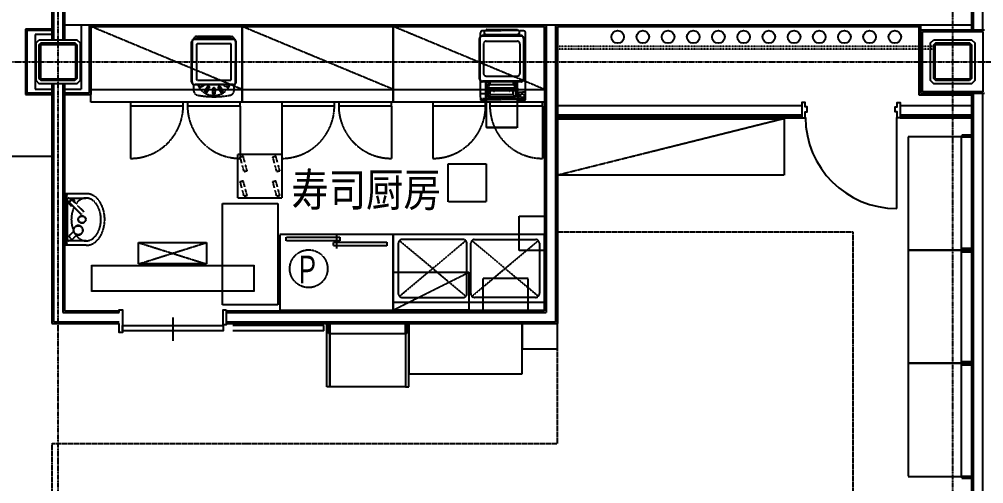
# Model space of a CAD drawing. Header units: millimetres. Extents: x 0 to 181737, y 0 to 59400.
# Drawn here: x 114392 to 122046, y 25472 to 29162 of the extents above; entities that cross this region are included whole.
import ezdxf
from ezdxf.enums import TextEntityAlignment as Align

# ---------------------------------------------------------------- set-up
doc = ezdxf.new("R2010")
doc.units = ezdxf.units.MM
doc.header["$LTSCALE"] = 0.2
for name, pattern in [('CENTER', [50.8, 31.75, -6.35, 6.35, -6.35]), ('HID4', [0.9, 0.4, -0.5]), ('HIDDEN', [9.525, 6.35, -3.175]), ('HIDDEN2', [0.1875, 0.125, -0.0625])]:
    doc.linetypes.add(name, pattern=pattern)
doc.layers.get('Defpoints').update_dxf_attribs({"color": 5})
for name, color, linetype in [('A_室名', 8, 'Continuous'), ('A_建築', 8, 'Continuous'), ('A_建築（下図）', 8, 'Continuous'), ('A_建築（什器）', 8, 'Continuous'), ('A_建築（軽鉄下地）', 8, 'Continuous')]:
    doc.layers.add(name, color=color, linetype=linetype)
doc.layers.add('A_通芯', color=8, linetype='CENTER', plot=False)
doc.styles.get("Standard").update_dxf_attribs({"font": 'simplex.shx', "width": 0.8, "bigfont": 'extfont2.shx'})

msp = doc.modelspace()

# ---------------------------------------------------------------- linework, layer by layer
at = {"layer": 'A_建築'}
for p, q in [((121950, 33275), (121950, 29077.5)), ((114650, 31755), (114650, 29000)), ((114750, 31655), (114750, 29000)), ((114960, 29117.5), (114960, 28565)), ((114960, 29105), (118560, 29105)), ((118560, 29105), (118560, 26845)), ((118662.5, 29105), (121535, 29105)), ((118662.5, 29105), (118662.5, 26745)), ((121535, 28560), (121535, 29117.5)), ((121547.5, 28572.5), (121547.5, 29117.5)), ((114440, 29085), (114440, 28565)), ((114650, 29085), (114440, 29085)), ((114650, 28650), (114650, 26745)), ((114750, 28650), (114750, 26845)), ((114440, 28565), (114650, 28565)), ((114750, 28565), (114960, 28565)), ((121950, 28560), (121535, 28560)), ((121950, 28572.5), (121547.5, 28572.5)), ((121950, 28572.5), (121950, 21725)), ((118662.5, 28390), (120603.8, 28390)), ((118662.5, 28380), (120603.8, 28380)), ((121355.8, 27659), (121355.8, 28383)), ((121383.8, 28390), (121950, 28390)), ((121383.8, 28380), (121950, 28380)), ((114750, 26845), (115185, 26845)), ((115610.8, 26793), (115610.8, 26608.5)), ((116035, 26845), (118560, 26845)), ((114650, 26745), (115185, 26745)), ((116035, 26745), (118662.5, 26745)), ((116810, 26688.5), (116810, 26728.5))]:
    msp.add_line(p, q, dxfattribs=at)
at = {"layer": 'A_建築', "linetype": 'Continuous'}
msp.add_line((114650, 28071.7), (113135.2, 28071.7), dxfattribs=at)
at = {"layer": 'A_建築', "linetype": 'HIDDEN', "ltscale": 3}
for p, q in [((116810, 26728.5), (116085, 26728.5)), ((116810, 26688.5), (116085, 26688.5))]:
    msp.add_line(p, q, dxfattribs=at)
at = {"layer": 'A_建築'}
for points in [[(120603.8, 28380), (120628.8, 28380), (120628.8, 28426), (120643.8, 28426), (120643.8, 28466), (120628.8, 28466), (120628.8, 28500), (120603.8, 28500), (120603.8, 28380)], [(121383.8, 28380), (121358.8, 28380), (121358.8, 28426), (121343.8, 28426), (121343.8, 28466), (121358.8, 28466), (121358.8, 28500), (121383.8, 28500), (121383.8, 28380)], [(115185, 26832.53), (115185, 26855), (115210, 26855), (115210, 26673.5), (115185, 26673.5), (115185, 26745)]]:
    msp.add_lwpolyline(points, dxfattribs=at)
at = {"layer": 'A_建築', "linetype": 'HIDDEN', "ltscale": 5}
msp.add_lwpolyline([(114652.49, 25791.31), (118662.5, 25791.31), (118662.5, 27472.64), (121008.5, 27472.64), (121008.5, 25406.36), (120522.5, 25406.36), (120522.5, 22102.36), (114652.49, 22102.36)], close=True, dxfattribs=at)
at = {"layer": 'A_建築', "linetype": 'Continuous', "lineweight": 0}
for points in [[(114964.8, 27209.54), (116256.8, 27209.54), (116256.8, 26999.54), (114964.8, 26999.54)], [(114967.8, 27206.54), (116253.8, 27206.54), (116253.8, 27002.54), (114967.8, 27002.54)], [(114969.8, 27204.54), (116251.8, 27204.54), (116251.8, 27004.54), (114969.8, 27004.54)]]:
    msp.add_lwpolyline(points, close=True, dxfattribs=at)
at = {"layer": 'A_建築'}
for points in [[(116035, 26855), (116035, 26735), (116010, 26735), (116010, 26855)], [(116010, 26728.5), (116010, 26688.5), (115210, 26688.5), (115210, 26728.5)]]:
    msp.add_lwpolyline(points, close=True, dxfattribs=at)
msp.add_arc((121355.8, 28383), 724, 180, 270, dxfattribs=at)
at = {"layer": 'A_建築（下図）', "color": 8}
for p, q in [((121547.5, 29077.5), (122052.5, 29077.5)), ((121547.5, 28572.5), (121547.5, 29077.5)), ((121560, 29065), (122040, 29065)), ((121560, 28585), (121560, 29065)), ((122040, 29065), (122040, 28585)), ((122052.5, 28572.5), (121547.5, 28572.5)), ((122040, 28585), (121560, 28585))]:
    msp.add_line(p, q, dxfattribs=at)
at = {"layer": 'A_建築（下図）', "color": 8, "flags": 128}
for points in [[(114550, 29000), (114850, 29000), (114875, 28975), (114875, 28675), (114850, 28650), (114550, 28650), (114525, 28675), (114525, 28975), (114550, 29000)], [(121650, 29000), (121950, 29000), (121975, 28975), (121975, 28675), (121950, 28650), (121650, 28650), (121625, 28675), (121625, 28975), (121650, 29000)]]:
    msp.add_lwpolyline(points, close=True, dxfattribs=at)
at = {"layer": 'A_建築（下図）', "color": 8, "linetype": 'Continuous', "flags": 128}
for points in [[(114833, 28675), (114567, 28675), (114550, 28692), (114550, 28958), (114567, 28975), (114833, 28975), (114850, 28958), (114850, 28692), (114833, 28675)], [(114833, 28687), (114567, 28687), (114562, 28692), (114562, 28958), (114567, 28963), (114833, 28963), (114838, 28958), (114838, 28692), (114833, 28687)], [(121933, 28675), (121667, 28675), (121650, 28692), (121650, 28958), (121667, 28975), (121933, 28975), (121950, 28958), (121950, 28692), (121933, 28675)], [(121933, 28687), (121667, 28687), (121662, 28692), (121662, 28958), (121667, 28963), (121933, 28963), (121938, 28958), (121938, 28692), (121933, 28687)]]:
    msp.add_lwpolyline(points, close=True, dxfattribs=at)
at = {"layer": 'A_建築（什器）', "color": 8, "linetype": 'HIDDEN2', "ltscale": 50}
for p, q in [((114960, 29105), (114960, 28605)), ((116160, 29105), (114960, 29105)), ((116160, 28605), (114960, 29105)), ((116160, 28605), (116160, 29105)), ((116160, 29105), (116160, 28605)), ((117360, 29105), (116160, 29105)), ((117360, 28605), (116160, 29105)), ((117360, 28605), (117360, 29105)), ((117360, 29105), (117360, 28605)), ((118560, 29105), (117360, 29105)), ((118560, 28605), (117360, 29105)), ((118560, 28605), (118560, 29105)), ((115804.27, 29025.26), (115795.71, 29025.11)), ((115804.77, 29024.76), (115804.77, 29013.69)), ((115805.47, 29023.78), (115804.77, 29023.77)), ((115805.29, 29013.78), (115805.49, 29025.27)), ((116066.56, 29025.76), (115805.99, 29025.76)), ((115806.2, 29012.19), (115809.8, 29012)), ((115806.29, 29012.76), (115810.73, 29012.76)), ((115810.27, 29006.76), (115810.27, 29012.76)), ((115810.78, 29009.75), (115810.73, 29012.76)), ((116061.62, 29011.98), (115811.01, 29011.98)), ((116061.77, 29009.75), (116061.82, 29012.76)), ((116066.26, 29012.76), (116061.82, 29012.76)), ((116062.27, 29006.76), (116062.27, 29012.76)), ((116066.35, 29012.19), (116062.75, 29012)), ((116067.26, 29013.78), (116067.06, 29025.27)), ((116067.08, 29023.78), (116067.77, 29023.77)), ((116067.77, 29024.76), (116067.77, 29013.69)), ((116068.28, 29025.26), (116076.84, 29025.11)), ((118051.78, 29026.83), (118051.78, 29055.94)), ((118054.78, 29064.61), (118054.78, 29065.45)), ((118056.78, 29067.45), (118057.81, 29067.45)), ((118082.29, 29070.24), (118065.54, 29069.94)), ((118373.91, 29032.94), (118067.79, 29032.94)), ((118373.91, 29028.94), (118067.79, 29028.94)), ((118082.29, 29071.96), (118220.85, 29071.96)), ((118082.29, 29071.96), (118082.29, 29043.94)), ((118083.3, 29042.94), (118095, 29042.94)), ((118093.8, 29072.46), (118095.3, 29073.96)), ((118094.8, 29032.94), (118094.8, 29042.94)), ((118095, 29038.83), (118095, 29042.94)), ((118095, 29032.94), (118095, 29038.83)), ((118095.71, 29072.96), (118095.21, 29072.46)), ((118095.3, 29073.96), (118096.8, 29073.96)), ((118096.8, 29072.96), (118095.71, 29072.96)), ((118345.7, 29037.83), (118096, 29037.83)), ((118096.8, 29072.46), (118096.8, 29077.96)), ((118098.8, 29079.96), (118342.9, 29079.96)), ((118359.41, 29071.96), (118220.85, 29071.96)), ((118344.9, 29072.46), (118344.9, 29077.96)), ((118346.4, 29073.96), (118344.9, 29073.96)), ((118344.9, 29072.96), (118345.99, 29072.96)), ((118345.99, 29072.96), (118346.49, 29072.46)), ((118347.9, 29072.46), (118346.4, 29073.96)), ((118358.41, 29042.94), (118346.7, 29042.94)), ((118346.7, 29038.83), (118346.7, 29042.94)), ((118346.7, 29032.94), (118346.7, 29038.83)), ((118346.9, 29032.94), (118346.9, 29042.94)), ((118359.41, 29071.96), (118359.41, 29043.94)), ((118396.16, 29069.6), (118359.41, 29070.24)), ((118403.37, 29067.45), (118404.92, 29067.45)), ((118406.92, 29065.45), (118406.92, 29064.26)), ((118409.93, 28543.24), (118409.93, 29056.45)), ((118409.93, 28544.1), (118409.93, 29055.59)), ((115759.27, 28664.26), (115759.27, 28982.76)), ((115763.27, 28982.76), (115763.27, 28823.51)), ((116089.27, 29006.76), (115783.27, 29006.76)), ((116089.27, 29002.76), (115783.27, 29002.76)), ((115798.27, 28962.26), (115798.27, 28823.51)), ((116068.77, 28967.76), (115803.77, 28967.76)), ((116060.77, 29008.76), (115811.78, 29008.76)), ((116074.27, 28823.51), (116074.27, 28962.26)), ((116109.27, 28982.76), (116109.27, 28823.51)), ((116113.27, 28664.26), (116113.27, 28982.76)), ((118043.78, 28690.3), (118043.78, 29008.93)), ((118047.78, 29008.93), (118047.78, 28690.3)), ((118076.54, 28967.66), (118076.54, 28731.57)), ((118096.55, 28987.67), (118345.15, 28987.67)), ((118365.16, 28967.66), (118365.16, 28731.57)), ((118393.92, 29008.93), (118393.92, 28690.3)), ((118397.92, 28690.3), (118397.92, 29008.93)), ((115763.27, 28664.26), (115763.27, 28823.51)), ((115798.27, 28823.51), (115798.27, 28684.76)), ((116074.27, 28684.76), (116074.27, 28823.51)), ((116109.27, 28664.26), (116109.27, 28823.51)), ((118096.55, 28711.56), (118345.15, 28711.56)), ((116089.27, 28644.26), (115783.27, 28644.26)), ((116089.27, 28640.26), (115783.27, 28640.26)), ((115803.77, 28679.26), (116068.77, 28679.26)), ((115893.52, 28622.72), (115885.54, 28627.42)), ((115979.02, 28622.72), (115987.01, 28627.42)), ((118051.78, 28543.75), (118051.78, 28672.41)), ((118373.91, 28670.3), (118067.79, 28670.3)), ((118373.91, 28666.29), (118067.79, 28666.29)), ((118094.8, 28529.24), (118094.8, 28666.29)), ((118098.19, 28665.29), (118098.19, 28666.29)), ((118098.19, 28665.29), (118100.19, 28665.29)), ((118098.19, 28665.29), (118098.19, 28640.28)), ((118100.19, 28665.29), (118098.19, 28665.29)), ((118098.19, 28640.28), (118098.19, 28615.27)), ((118100.19, 28640.28), (118098.19, 28640.28)), ((118100.19, 28640.28), (118098.19, 28640.28)), ((118100.19, 28666.29), (118100.19, 28665.29)), ((118100.19, 28662.29), (118100.19, 28665.29)), ((118101.19, 28662.29), (118100.19, 28662.29)), ((118100.19, 28643.28), (118100.19, 28640.28)), ((118101.19, 28643.28), (118100.19, 28643.28)), ((118100.19, 28637.28), (118100.19, 28640.28)), ((118125.7, 28637.28), (118100.19, 28637.28)), ((118100.44, 28666.29), (118100.44, 28662.29)), ((118100.44, 28662.54), (118101.19, 28662.54)), ((118100.44, 28643.03), (118101.19, 28643.03)), ((118100.44, 28643.03), (118100.44, 28637.28)), ((118100.44, 28637.53), (118106.5, 28637.53)), ((118100.44, 28637.53), (118106.5, 28637.53)), ((118101.19, 28664.19), (118102.19, 28665.19)), ((118101.19, 28641.38), (118101.19, 28664.19)), ((118102.19, 28640.38), (118101.19, 28641.38)), ((118102.19, 28664.19), (118101.69, 28664.69)), ((118102.19, 28641.38), (118101.69, 28640.88)), ((118102.19, 28665.19), (118126.2, 28665.19)), ((118126.2, 28664.19), (118102.19, 28664.19)), ((118102.19, 28641.38), (118102.19, 28664.19)), ((118126.2, 28641.38), (118102.19, 28641.38)), ((118102.19, 28640.38), (118126.2, 28640.38)), ((118106.5, 28665.19), (118106.5, 28666.29)), ((118106.5, 28637.28), (118106.5, 28640.38)), ((118106.6, 28666.29), (118106.6, 28665.19)), ((118106.6, 28640.38), (118106.6, 28637.53)), ((118106.6, 28637.53), (118119.2, 28637.53)), ((118106.6, 28637.53), (118119.2, 28637.53)), ((118118.2, 28652.29), (118118.2, 28653.29)), ((118119.2, 28652.29), (118119.2, 28653.29)), ((118119.3, 28666.29), (118119.3, 28665.19)), ((118119.3, 28640.38), (118119.3, 28637.53)), ((118119.4, 28665.19), (118119.4, 28666.29)), ((118119.4, 28637.28), (118119.4, 28640.38)), ((118125.45, 28637.53), (118119.4, 28637.53)), ((118125.45, 28637.53), (118119.4, 28637.53)), ((118126.2, 28659.29), (118124.2, 28659.29)), ((118126.2, 28658.29), (118124.2, 28658.29)), ((118126.2, 28647.29), (118124.2, 28647.29)), ((118126.2, 28646.29), (118124.2, 28646.29)), ((118125.45, 28666.29), (118125.45, 28665.19)), ((118125.45, 28640.38), (118125.45, 28637.28)), ((118125.7, 28666.29), (118125.7, 28665.29)), ((118315.78, 28665.29), (118125.7, 28665.29)), ((118315.78, 28640.28), (118125.7, 28640.28)), ((118125.7, 28637.28), (118125.7, 28640.28)), ((118315.78, 28640.28), (118125.7, 28640.28)), ((118127.2, 28664.19), (118126.2, 28665.19)), ((118126.2, 28664.19), (118126.7, 28664.69)), ((118126.2, 28664.19), (118126.2, 28659.29)), ((118126.2, 28659.29), (118126.7, 28658.79)), ((118126.2, 28658.29), (118127.2, 28659.29)), ((118126.2, 28658.29), (118126.2, 28647.29)), ((118126.2, 28647.29), (118127.2, 28646.29)), ((118126.2, 28646.29), (118126.7, 28646.79)), ((118126.2, 28646.29), (118126.2, 28641.38)), ((118126.2, 28641.38), (118126.7, 28640.88)), ((118126.2, 28640.38), (118127.2, 28641.38)), ((118127.2, 28641.38), (118127.2, 28664.19)), ((118314.28, 28664.19), (118315.28, 28665.19)), ((118314.28, 28641.38), (118314.28, 28664.19)), ((118315.28, 28658.29), (118314.28, 28659.29)), ((118315.28, 28647.29), (118314.28, 28646.29)), ((118315.28, 28640.38), (118314.28, 28641.38)), ((118315.28, 28664.19), (118314.78, 28664.69)), ((118315.28, 28659.29), (118314.78, 28658.79)), ((118315.28, 28646.29), (118314.78, 28646.79)), ((118315.28, 28641.38), (118314.78, 28640.88)), ((118339.29, 28665.19), (118315.28, 28665.19)), ((118315.28, 28664.19), (118339.29, 28664.19)), ((118315.28, 28664.19), (118315.28, 28659.29)), ((118315.28, 28659.29), (118317.28, 28659.29)), ((118315.28, 28658.29), (118315.28, 28647.29)), ((118315.28, 28658.29), (118317.28, 28658.29)), ((118315.28, 28647.29), (118317.28, 28647.29)), ((118315.28, 28646.29), (118317.28, 28646.29)), ((118315.28, 28646.29), (118315.28, 28641.38)), ((118315.28, 28641.38), (118339.29, 28641.38)), ((118339.29, 28640.38), (118315.28, 28640.38)), ((118315.78, 28666.29), (118315.78, 28665.29)), ((118315.78, 28637.28), (118315.78, 28640.28)), ((118315.78, 28637.28), (118341.29, 28637.28)), ((118316.03, 28666.29), (118316.03, 28665.19)), ((118316.03, 28640.38), (118316.03, 28637.28)), ((118316.03, 28637.53), (118322.08, 28637.53)), ((118316.03, 28637.53), (118322.08, 28637.53)), ((118322.08, 28665.19), (118322.08, 28666.29)), ((118322.08, 28640.38), (118322.08, 28637.53)), ((118322.18, 28666.29), (118322.18, 28665.19)), ((118322.18, 28665.19), (118322.18, 28666.29)), ((118322.18, 28640.38), (118322.18, 28637.53)), ((118322.28, 28652.29), (118322.28, 28653.29)), ((118334.89, 28637.53), (118322.28, 28637.53)), ((118334.89, 28637.53), (118322.28, 28637.53)), ((118323.28, 28652.29), (118323.28, 28653.29)), ((118334.89, 28665.19), (118334.89, 28666.29)), ((118334.89, 28666.29), (118334.89, 28665.19)), ((118334.89, 28640.38), (118334.89, 28637.53)), ((118334.99, 28665.19), (118334.99, 28666.29)), ((118334.99, 28637.28), (118334.99, 28640.38)), ((118341.04, 28637.53), (118334.99, 28637.53)), ((118341.04, 28637.53), (118334.99, 28637.53)), ((118340.29, 28664.19), (118339.29, 28665.19)), ((118339.29, 28664.19), (118339.79, 28664.69)), ((118339.29, 28641.38), (118339.29, 28664.19)), ((118339.29, 28641.38), (118339.79, 28640.88)), ((118339.29, 28640.38), (118340.29, 28641.38)), ((118340.29, 28641.38), (118340.29, 28664.19)), ((118341.04, 28662.54), (118340.29, 28662.54)), ((118340.29, 28662.29), (118341.29, 28662.29)), ((118340.29, 28643.28), (118341.29, 28643.28)), ((118341.04, 28643.03), (118340.29, 28643.03)), ((118341.04, 28666.29), (118341.04, 28662.29)), ((118341.04, 28643.03), (118341.04, 28637.28)), ((118341.29, 28666.29), (118341.29, 28665.29)), ((118343.29, 28665.29), (118341.29, 28665.29)), ((118341.29, 28662.29), (118341.29, 28665.29)), ((118343.29, 28665.29), (118341.29, 28665.29)), ((118341.29, 28643.28), (118341.29, 28640.28)), ((118343.29, 28640.28), (118341.29, 28640.28)), ((118341.29, 28637.28), (118341.29, 28640.28)), ((118343.29, 28640.28), (118341.29, 28640.28)), ((118343.29, 28665.29), (118343.29, 28666.29)), ((118343.29, 28665.29), (118343.29, 28640.28)), ((118343.29, 28640.28), (118343.29, 28615.27)), ((118346.9, 28529.24), (118346.9, 28666.29)), ((114960, 28605), (116160, 28605)), ((115874.02, 28588.94), (115865.96, 28593.51)), ((115869.66, 28600.61), (115868.96, 28602.45)), ((115870.12, 28599.67), (115869.66, 28600.61)), ((115870.66, 28598.78), (115870.12, 28599.67)), ((115870.24, 28605.41), (115872.4, 28603.93)), ((115871.9, 28597.17), (115870.66, 28598.78)), ((115872.98, 28596.05), (115871.9, 28597.17)), ((115872.4, 28603.93), (115873.85, 28602.97)), ((115874.16, 28595.04), (115872.98, 28596.05)), ((115873.85, 28602.97), (115875.35, 28602)), ((115874.02, 28588.94), (115882.01, 28584.24)), ((115875.38, 28594.16), (115874.16, 28595.04)), ((115875.35, 28602), (115876.89, 28601.04)), ((115876.67, 28593.38), (115875.38, 28594.16)), ((115876.67, 28593.38), (115877.99, 28592.66)), ((115876.89, 28601.04), (115878.97, 28599.79)), ((115880.2, 28616.4), (115877.38, 28617.77)), ((115877.99, 28592.66), (115879.36, 28592.04)), ((115878.97, 28599.79), (115881.08, 28598.57)), ((115879.33, 28620.4), (115882.07, 28620.73)), ((115879.36, 28592.04), (115880.83, 28591.53)), ((115882.22, 28615.39), (115880.2, 28616.4)), ((115880.83, 28591.53), (115882.33, 28591.15)), ((115881.08, 28598.57), (115883.27, 28597.36)), ((115882.07, 28620.73), (115883.88, 28620.67)), ((115884.4, 28614.23), (115882.22, 28615.39)), ((115882.33, 28591.15), (115884.35, 28590.88)), ((115883.27, 28597.36), (115885.46, 28596.2)), ((115883.88, 28620.67), (115885.2, 28620.47)), ((115884.35, 28590.88), (115885.39, 28590.86)), ((115886.59, 28613.02), (115884.4, 28614.23)), ((115885.2, 28620.47), (115886.51, 28620.17)), ((115885.39, 28590.86), (115886.43, 28590.93)), ((115885.46, 28596.2), (115887.47, 28595.19)), ((115886.43, 28590.93), (115888.17, 28591.21)), ((115886.51, 28620.17), (115887.82, 28619.74)), ((115888.7, 28611.8), (115886.59, 28613.02)), ((115887.47, 28595.19), (115890.17, 28593.88)), ((115887.82, 28619.74), (115889.09, 28619.22)), ((115890.78, 28610.55), (115888.7, 28611.8)), ((115889.09, 28619.22), (115891, 28618.21)), ((115892.32, 28609.59), (115890.78, 28610.55)), ((115892.83, 28617.06), (115891, 28618.21)), ((115893.82, 28608.63), (115892.32, 28609.59)), ((115893.92, 28616.22), (115892.83, 28617.06)), ((115893.52, 28622.72), (115901.59, 28618.16)), ((115895.27, 28607.67), (115893.82, 28608.63)), ((115894.94, 28615.29), (115893.92, 28616.22)), ((115895.86, 28614.32), (115894.94, 28615.29)), ((115897.32, 28606.27), (115895.27, 28607.67)), ((115896.69, 28613.27), (115895.86, 28614.32)), ((115897.65, 28611.73), (115896.69, 28613.27)), ((115898.66, 28609.38), (115897.65, 28611.73)), ((115927.9, 28599.13), (115924.76, 28598.9)), ((115924.76, 28584.63), (115927.38, 28584.43)), ((115926.67, 28580.18), (115925.14, 28581.43)), ((115925.15, 28602.16), (115927.35, 28603.81)), ((115927.53, 28579.6), (115926.67, 28580.18)), ((115936.27, 28611.26), (115927.01, 28611.34)), ((115936.27, 28572.26), (115927.01, 28572.18)), ((115927.35, 28603.81), (115928.95, 28604.66)), ((115927.38, 28584.43), (115929.11, 28584.32)), ((115928.44, 28579.1), (115927.53, 28579.6)), ((115930.15, 28599.26), (115927.9, 28599.13)), ((115930.32, 28578.33), (115928.44, 28579.1)), ((115928.95, 28604.66), (115930.19, 28605.16)), ((115929.11, 28584.32), (115930.9, 28584.23)), ((115932.62, 28599.35), (115930.15, 28599.26)), ((115930.19, 28605.16), (115931.47, 28605.54)), ((115931.82, 28577.9), (115930.32, 28578.33)), ((115930.9, 28584.23), (115932.7, 28584.17)), ((115931.47, 28605.54), (115932.82, 28605.83)), ((115933.34, 28577.61), (115931.82, 28577.9)), ((115935.12, 28599.4), (115932.62, 28599.35)), ((115932.7, 28584.17), (115935.13, 28584.13)), ((115932.82, 28605.83), (115934.18, 28606.02)), ((115934.84, 28577.46), (115933.34, 28577.61)), ((115934.18, 28606.02), (115936.35, 28606.1)), ((115936.35, 28577.43), (115934.84, 28577.46)), ((115937.56, 28599.4), (115935.12, 28599.4)), ((115935.13, 28584.13), (115937.57, 28584.13)), ((115936.27, 28611.26), (115945.54, 28611.34)), ((115936.27, 28572.26), (115945.54, 28572.18)), ((115938.51, 28606.02), (115936.35, 28606.1)), ((115936.35, 28577.43), (115937.85, 28577.46)), ((115939.99, 28599.36), (115937.56, 28599.4)), ((115937.57, 28584.13), (115940.07, 28584.18)), ((115937.85, 28577.46), (115939.35, 28577.61)), ((115939.87, 28605.83), (115938.51, 28606.02)), ((115939.35, 28577.61), (115940.87, 28577.9)), ((115941.22, 28605.54), (115939.87, 28605.83)), ((115941.79, 28599.29), (115939.99, 28599.36)), ((115940.07, 28584.18), (115942.54, 28584.27)), ((115940.87, 28577.9), (115942.37, 28578.33)), ((115942.5, 28605.16), (115941.22, 28605.54)), ((115943.58, 28599.21), (115941.79, 28599.29)), ((115942.37, 28578.33), (115944.25, 28579.1)), ((115943.74, 28604.66), (115942.5, 28605.16)), ((115942.54, 28584.27), (115944.79, 28584.39)), ((115945.31, 28599.1), (115943.58, 28599.21)), ((115945.34, 28603.81), (115943.74, 28604.66)), ((115944.25, 28579.1), (115945.16, 28579.6)), ((115944.79, 28584.39), (115947.79, 28584.61)), ((115945.16, 28579.6), (115946.02, 28580.18)), ((115947.79, 28598.91), (115945.31, 28599.1)), ((115947.39, 28602.28), (115945.34, 28603.81)), ((115946.02, 28580.18), (115947.39, 28581.3)), ((115979.02, 28622.72), (115970.96, 28618.16)), ((115973.89, 28609.38), (115974.9, 28611.73)), ((115974.9, 28611.73), (115975.86, 28613.27)), ((115975.23, 28606.27), (115977.28, 28607.67)), ((115975.86, 28613.27), (115976.69, 28614.32)), ((115976.69, 28614.32), (115977.61, 28615.29)), ((115977.28, 28607.67), (115978.73, 28608.63)), ((115977.61, 28615.29), (115978.63, 28616.22)), ((115978.63, 28616.22), (115979.72, 28617.06)), ((115978.73, 28608.63), (115980.23, 28609.59)), ((115979.72, 28617.06), (115981.55, 28618.21)), ((115980.23, 28609.59), (115981.77, 28610.55)), ((115983.46, 28619.22), (115981.55, 28618.21)), ((115981.77, 28610.55), (115983.85, 28611.8)), ((115985.08, 28595.19), (115982.38, 28593.88)), ((115984.73, 28619.74), (115983.46, 28619.22)), ((115983.85, 28611.8), (115985.96, 28613.02)), ((115986.12, 28590.93), (115984.38, 28591.21)), ((115986.04, 28620.17), (115984.73, 28619.74)), ((115987.09, 28596.2), (115985.08, 28595.19)), ((115985.96, 28613.02), (115988.15, 28614.23)), ((115987.35, 28620.47), (115986.04, 28620.17)), ((115987.16, 28590.86), (115986.12, 28590.93)), ((115989.28, 28597.36), (115987.09, 28596.2)), ((115988.2, 28590.88), (115987.16, 28590.86)), ((115988.67, 28620.67), (115987.35, 28620.47)), ((115988.15, 28614.23), (115990.33, 28615.39)), ((115990.22, 28591.15), (115988.2, 28590.88)), ((115990.48, 28620.73), (115988.67, 28620.67)), ((115991.47, 28598.57), (115989.28, 28597.36)), ((115991.72, 28591.53), (115990.22, 28591.15)), ((115990.33, 28615.39), (115992.35, 28616.4)), ((115993.22, 28620.4), (115990.48, 28620.73)), ((115998.52, 28588.94), (115990.54, 28584.24)), ((115993.58, 28599.79), (115991.47, 28598.57)), ((115993.19, 28592.04), (115991.72, 28591.53)), ((115992.35, 28616.4), (115995.17, 28617.77)), ((115994.56, 28592.66), (115993.19, 28592.04)), ((115995.66, 28601.04), (115993.58, 28599.79)), ((115995.88, 28593.38), (115994.56, 28592.66)), ((115997.2, 28602), (115995.66, 28601.04)), ((115995.88, 28593.38), (115997.17, 28594.16)), ((115997.17, 28594.16), (115998.39, 28595.04)), ((115998.7, 28602.97), (115997.2, 28602)), ((115998.39, 28595.04), (115999.57, 28596.05)), ((115998.52, 28588.94), (116006.59, 28593.51)), ((116000.15, 28603.93), (115998.7, 28602.97)), ((115999.57, 28596.05), (116000.65, 28597.17)), ((116002.31, 28605.41), (116000.15, 28603.93)), ((116000.65, 28597.17), (116001.89, 28598.78)), ((116001.89, 28598.78), (116002.43, 28599.67)), ((116002.43, 28599.67), (116002.89, 28600.61)), ((116002.89, 28600.61), (116003.59, 28602.45)), ((116160, 28605), (117360, 28605)), ((117360, 28605), (118560, 28605)), ((118094.8, 28570.71), (118057.82, 28570.71)), ((118095.8, 28593.26), (118095.8, 28529.24)), ((118097.02, 28550.57), (118108.93, 28550.57)), ((118100.19, 28615.27), (118098.19, 28615.27)), ((118098.19, 28615.27), (118098.19, 28600.27)), ((118100.19, 28615.27), (118098.19, 28615.27)), ((118098.8, 28596.27), (118099.8, 28596.27)), ((118125.7, 28618.27), (118100.19, 28618.27)), ((118100.19, 28618.27), (118100.19, 28615.27)), ((118100.19, 28612.27), (118100.19, 28615.27)), ((118125.7, 28612.27), (118100.19, 28612.27)), ((118100.19, 28598.27), (118114.7, 28598.27)), ((118100.44, 28618.02), (118106.5, 28618.02)), ((118106.5, 28618.02), (118100.44, 28618.02)), ((118100.44, 28618.02), (118100.44, 28612.27)), ((118100.44, 28612.52), (118106.5, 28612.52)), ((118100.44, 28612.52), (118106.5, 28612.52)), ((118106.5, 28618.02), (118106.5, 28612.52)), ((118106.5, 28612.27), (118106.5, 28618.02)), ((118106.6, 28618.27), (118106.6, 28612.52)), ((118106.6, 28612.52), (118106.6, 28618.02)), ((118106.6, 28618.02), (118125.45, 28618.02)), ((118106.6, 28612.52), (118119.2, 28612.52)), ((118106.6, 28612.52), (118119.2, 28612.52)), ((118110.81, 28598.27), (118110.81, 28550.84)), ((118114.7, 28598.27), (118114.7, 28594.47)), ((118153.72, 28594.47), (118114.7, 28594.47)), ((118128.81, 28561.88), (118117.98, 28543.44)), ((118119.3, 28618.27), (118119.3, 28612.52)), ((118119.3, 28612.52), (118119.3, 28618.02)), ((118125.45, 28618.02), (118119.4, 28618.02)), ((118119.4, 28618.02), (118119.4, 28612.52)), ((118119.4, 28618.02), (118125.45, 28618.02)), ((118119.4, 28612.27), (118119.4, 28618.02)), ((118125.45, 28612.52), (118119.4, 28612.52)), ((118125.45, 28612.52), (118119.4, 28612.52)), ((118125.45, 28618.02), (118125.45, 28612.27)), ((118125.7, 28618.27), (118125.7, 28615.27)), ((118315.78, 28615.27), (118125.7, 28615.27)), ((118315.78, 28615.27), (118125.7, 28615.27)), ((118125.7, 28615.27), (118125.7, 28612.27)), ((118128.81, 28563.88), (118128.81, 28593.26)), ((118310.89, 28561.88), (118130.81, 28561.88)), ((118156.72, 28595.47), (118153.72, 28594.69)), ((118153.72, 28594.69), (118153.72, 28593.26)), ((118153.72, 28594.47), (118153.72, 28593.26)), ((118156.72, 28594.29), (118153.72, 28593.5)), ((118287.77, 28593.26), (118153.72, 28593.26)), ((118284.77, 28595.47), (118156.71, 28595.47)), ((118156.72, 28595.47), (118156.72, 28594.29)), ((118284.77, 28594.29), (118156.72, 28594.29)), ((118284.77, 28595.47), (118284.77, 28594.29)), ((118284.77, 28595.47), (118287.77, 28594.69)), ((118284.77, 28594.29), (118287.77, 28593.5)), ((118287.77, 28594.69), (118287.77, 28593.26)), ((118326.78, 28594.47), (118287.77, 28594.47)), ((118312.89, 28563.88), (118312.89, 28593.26)), ((118312.89, 28561.88), (118323.73, 28543.44)), ((118315.78, 28618.27), (118341.29, 28618.27)), ((118315.78, 28618.27), (118315.78, 28615.27)), ((118315.78, 28615.27), (118315.78, 28612.27)), ((118315.78, 28612.27), (118341.29, 28612.27)), ((118334.89, 28618.02), (118316.03, 28618.02)), ((118316.03, 28618.02), (118322.08, 28618.02)), ((118322.08, 28618.02), (118316.03, 28618.02)), ((118316.03, 28618.02), (118316.03, 28612.27)), ((118316.03, 28612.52), (118322.08, 28612.52)), ((118316.03, 28612.52), (118322.08, 28612.52)), ((118322.08, 28618.02), (118322.08, 28612.52)), ((118322.08, 28612.27), (118322.08, 28618.02)), ((118322.18, 28618.27), (118322.18, 28612.52)), ((118322.18, 28612.52), (118322.18, 28618.02)), ((118334.89, 28612.52), (118322.28, 28612.52)), ((118334.89, 28612.52), (118322.28, 28612.52)), ((118341.29, 28598.27), (118326.78, 28598.27)), ((118326.78, 28598.27), (118326.78, 28594.47)), ((118330.89, 28598.27), (118330.89, 28550.84)), ((118344.68, 28550.57), (118332.78, 28550.57)), ((118334.89, 28618.27), (118334.89, 28612.52)), ((118334.89, 28612.52), (118334.89, 28618.02)), ((118341.04, 28618.02), (118334.99, 28618.02)), ((118334.99, 28618.02), (118334.99, 28612.52)), ((118334.99, 28618.02), (118341.04, 28618.02)), ((118334.99, 28612.27), (118334.99, 28618.02)), ((118341.04, 28612.52), (118334.99, 28612.52)), ((118341.04, 28612.52), (118334.99, 28612.52)), ((118341.04, 28618.02), (118341.04, 28612.27)), ((118341.29, 28618.27), (118341.29, 28615.27)), ((118343.29, 28615.27), (118341.29, 28615.27)), ((118343.29, 28615.27), (118341.29, 28615.27)), ((118341.29, 28612.27), (118341.29, 28615.27)), ((118343.29, 28615.27), (118343.29, 28600.27)), ((118345.9, 28616.27), (118345.9, 28529.24)), ((118346.9, 28570.74), (118358, 28570.74)), ((118357.91, 28536.31), (118357.91, 28576.54)), ((118403.11, 28582.24), (118362.82, 28581.54)), ((115275, 28505, -800), (115275, 28475, -800)), ((115275, 28475, -800), (115275, 28057, -800)), ((115275, 28475, -800), (115693, 28475, -800)), ((115693, 28475, -800), (115693, 28505, -800)), ((115727, 28505, -800), (115727, 28475, -800)), ((115727, 28475, -800), (116145, 28475, -800)), ((116145, 28475, -800), (116145, 28505, -800)), ((116145, 28475, -800), (116145, 28057, -800)), ((116475, 28505, -800), (116475, 28475, -800)), ((116475, 28475, -800), (116475, 28057, -800)), ((116475, 28475, -800), (116893, 28475, -800)), ((116893, 28475, -800), (116893, 28505, -800)), ((116927, 28505, -800), (116927, 28475, -800)), ((116927, 28475, -800), (117345, 28475, -800)), ((117345, 28475, -800), (117345, 28505, -800)), ((117345, 28475, -800), (117345, 28057, -800)), ((117675, 28505, -800), (117675, 28475, -800)), ((117675, 28475, -800), (117675, 28057, -800)), ((117675, 28475, -800), (118093, 28475, -800)), ((118054.78, 28520.24), (118054.78, 28535.09)), ((118056.78, 28520.24), (118056.78, 28533.03)), ((118056.78, 28526.24), (118056.78, 28533.03)), ((118056.78, 28526.24), (118062.79, 28526.24)), ((118093.8, 28520.24), (118056.78, 28520.24)), ((118093.8, 28518.23), (118056.78, 28518.23)), ((118062.79, 28526.24), (118062.79, 28520.24)), ((118097.8, 28520.24), (118062.79, 28520.24)), ((118094.8, 28529.24), (118065.54, 28529.75)), ((118069.52, 28529.24), (118095.8, 28529.24)), ((118080.24, 28524.24), (118220.85, 28524.24)), ((118093, 28475, -800), (118093, 28505, -800)), ((118093.8, 28518.23), (118093.8, 28520.24)), ((118343.9, 28529.24), (118097.02, 28529.24)), ((118097.8, 28524.24), (118097.8, 28300.15)), ((118116.34, 28539.16), (118111.63, 28548.88)), ((118117.29, 28539.38), (118117.29, 28540.9)), ((118323.19, 28542.27), (118118.29, 28542.27)), ((118127, 28505, -800), (118127, 28475, -800)), ((118127, 28475, -800), (118545, 28475, -800)), ((118361.46, 28524.24), (118220.85, 28524.24)), ((118324.41, 28539.38), (118324.41, 28540.9)), ((118325.36, 28539.16), (118330.07, 28548.88)), ((118343.9, 28531.12), (118343.9, 28300.15)), ((118343.9, 28520.24), (118398.92, 28520.24)), ((118372.18, 28529.24), (118345.9, 28529.24)), ((118396.16, 28530.1), (118346.9, 28529.24)), ((118367.91, 28520.24), (118367.91, 28518.23)), ((118404.92, 28520.24), (118367.91, 28520.24)), ((118404.92, 28518.23), (118367.91, 28518.23)), ((118398.92, 28526.24), (118398.92, 28520.24)), ((118404.92, 28526.24), (118398.92, 28526.24)), ((118404.92, 28533.37), (118404.92, 28520.24)), ((118404.92, 28526.24), (118404.92, 28533.37)), ((118406.92, 28535.44), (118406.92, 28520.24)), ((118545, 28475, -800), (118545, 28505, -800)), ((118545, 28475, -800), (118545, 28057, -800)), ((120462.5, 28372.64), (118662.5, 27922.64)), ((118343.9, 28301.65), (118097.8, 28301.65)), ((118343.9, 28300.15), (118097.8, 28300.15)), ((116126.62, 27740.78), (116126.62, 28090.78)), ((116126.62, 28090.78), (116476.62, 28090.78)), ((116169.8, 28073.36), (116143.26, 28066.25)), ((116143.26, 28066.25), (116155.89, 28019.13)), ((116182.42, 28026.24), (116169.8, 28073.36)), ((116429.05, 28073.36), (116402.52, 28066.25)), ((116402.52, 28066.25), (116415.14, 28019.13)), ((116441.68, 28026.24), (116429.05, 28073.36)), ((116476.62, 28090.78), (116476.62, 27740.78)), ((116161.15, 27999.48), (116173.78, 27952.37)), ((116173.78, 27952.37), (116200.31, 27959.48)), ((116200.31, 27959.48), (116187.69, 28006.59)), ((116420.41, 27999.48), (116433.03, 27952.37)), ((116433.03, 27952.37), (116459.57, 27959.48)), ((116459.57, 27959.48), (116446.94, 28006.59)), ((117796.82, 27713.35), (117796.82, 28013.35)), ((117796.82, 28013.35), (118096.82, 28013.35)), ((118096.82, 28013.35), (118096.82, 27713.35)), ((116169.8, 27877.25), (116143.26, 27870.14)), ((116143.26, 27870.14), (116155.89, 27823.03)), ((116182.42, 27830.14), (116169.8, 27877.25)), ((116429.05, 27877.25), (116402.52, 27870.14)), ((116402.52, 27870.14), (116415.14, 27823.03)), ((116441.68, 27830.14), (116429.05, 27877.25)), ((116161.15, 27803.37), (116173.78, 27756.26)), ((116200.31, 27763.37), (116187.69, 27810.48)), ((116420.41, 27803.37), (116433.03, 27756.26)), ((116459.57, 27763.37), (116446.94, 27810.48)), ((114749.99, 27366.93), (114750, 27776.93)), ((114750, 27776.93), (114921.62, 27776.93)), ((114755, 27366.93), (114755, 27776.93)), ((114770, 27379.07), (114770, 27764.8)), ((114775, 27411.93), (114775, 27731.94)), ((114785, 27741.94), (114922.51, 27741.94)), ((114808.09, 27728.65), (114788.29, 27708.85)), ((114834.75, 27703.4), (114809.5, 27728.65)), ((116476.62, 27740.78), (116126.62, 27740.78)), ((116173.78, 27756.26), (116200.31, 27763.37)), ((116433.03, 27756.26), (116459.57, 27763.37)), ((116476.62, 27740.78), (116476.62, 27740.78)), ((118096.82, 27713.35), (117796.82, 27713.35)), ((114788.29, 27707.43), (114813.53, 27682.19)), ((114813.53, 27682.19), (114883.09, 27612.63)), ((114904.3, 27633.85), (114834.75, 27703.4)), ((114884.41, 27612.73), (114904.21, 27632.53)), ((116003.76, 26892.59), (116003.76, 27698.59)), ((116003.76, 27698.59), (116443.76, 27698.59)), ((116443.76, 27698.59), (116443.76, 26892.59)), ((118360, 27324.25), (118360, 27599.25)), ((118360, 27599.25), (118560, 27599.25)), ((118560, 27599.25), (118560, 27324.25)), ((114790.84, 27445.92), (114823.17, 27477.1)), ((114850.17, 27450.11), (114818.99, 27417.77)), ((117360, 27452.51, -39), (116460, 27452.51, -39)), ((116460, 27452.51, -39), (116460, 26852.51, -39)), ((116510, 27402.51), (116510, 27432.51)), ((116510, 27432.51), (116935, 27432.51)), ((116935, 27402.51), (116510, 27402.51)), ((116910, 27452.51), (116910, 27342.51)), ((116935, 27432.51), (116935, 27402.51)), ((118560, 27452.51, 1), (117360, 27452.51, 1)), ((117360, 27452.51, 1), (117360, 26852.51, 1)), ((117360, 26852.51, -39), (117360, 27452.51, -39)), ((117936.21, 26961.29, 1), (117408.79, 27403.72, 1)), ((117408.79, 26961.29, 1), (117936.21, 27403.72, 1)), ((117915, 27412.51, 1), (117430, 27412.51, 1)), ((117983.79, 26961.29, 1), (118511.21, 27403.72, 1)), ((118511.21, 26961.29, 1), (117983.79, 27403.72, 1)), ((118005, 27412.51, 1), (118490, 27412.51, 1)), ((118560, 26852.51, 1), (118560, 27452.51, 1)), ((114921.62, 27366.93), (114749.99, 27366.93)), ((114922.51, 27401.93), (114785, 27401.93)), ((115337.34, 27218.43), (115337.34, 27388.43)), ((115337.34, 27388.43), (115877.34, 27388.43)), ((115337.34, 27218.43), (115877.34, 27388.43)), ((115337.34, 27388.43), (115877.34, 27218.43)), ((115877.34, 27388.43), (115877.34, 27218.43)), ((116885, 27362.51), (116885, 27392.51)), ((116885, 27392.51), (117310, 27392.51)), ((117310, 27362.51), (116885, 27362.51)), ((117310, 27392.51), (117310, 27362.51)), ((117400, 27382.51, 1), (117400, 26982.51, 1)), ((117945, 26982.51, 1), (117945, 27382.51, 1)), ((117975, 26982.51, 1), (117975, 27382.51, 1)), ((118520, 27382.51, 1), (118520, 26982.51, 1)), ((118560, 27324.25), (118360, 27324.25)), ((115877.34, 27218.43), (115337.34, 27218.43)), ((117360, 26852.51), (117960, 27152.51)), ((117360, 27152.51), (117960, 27152.51)), ((117360, 26852.51), (117360, 27152.51)), ((117960, 27152.51), (117960, 26852.51)), ((118430.36, 27102.51), (118070.36, 27102.51)), ((118070.36, 27102.51), (118070.36, 26852.51)), ((118430.36, 26852.51), (118430.36, 27102.51)), ((117430, 26952.51, 1), (117915, 26952.51, 1)), ((118490, 26952.51, 1), (118005, 26952.51, 1)), ((116443.76, 26892.59), (116003.76, 26892.59)), ((118560, 26912.51, 1), (117360, 26912.51, 1)), ((116460, 26852.51, -39), (117360, 26852.51, -39)), ((117360, 26852.51, 1), (118560, 26852.51, 1)), ((117960, 26852.51), (117360, 26852.51)), ((118070.36, 26852.51), (118430.36, 26852.51))]:
    msp.add_line(p, q, dxfattribs=at)
for points in [[(118662.5, 28372.64), (120462.5, 28372.64), (120462.5, 27922.64), (118662.5, 27922.64)], [(121446, 28229), (121446, 27329), (121870, 27329), (121870, 28229)], [(121870, 28242), (121870, 28229), (121950, 28229), (121950, 28242)], [(121950, 28229), (121950, 27329), (121870, 27329), (121870, 28229)], [(121446, 27329), (121446, 26429), (121870, 26429), (121870, 27329)], [(121870, 27342), (121870, 27329), (121950, 27329), (121950, 27342)], [(121950, 27329), (121950, 26429), (121870, 26429), (121870, 27329)], [(121870, 27329), (121870, 27316), (121950, 27316), (121950, 27329)], [(116857.5, 26241), (116832.5, 26241), (116832.5, 26745), (116857.5, 26745)], [(116857.5, 26665), (116844.5, 26665), (116844.5, 26745), (116857.5, 26745)], [(117457.5, 26745), (116857.5, 26745), (116857.5, 26665), (117457.5, 26665)], [(117470.5, 26665), (117457.5, 26665), (117457.5, 26745), (117470.5, 26745)], [(117457.5, 26241), (117482.5, 26241), (117482.5, 26745), (117457.5, 26745)], [(117482.5, 26345), (118382.5, 26345), (118382.5, 26745), (117482.5, 26745)], [(118382.5, 26545), (118662.5, 26545), (118662.5, 26745), (118382.5, 26745)], [(117457.5, 26241), (116857.5, 26241), (116857.5, 26665), (117457.5, 26665)], [(121446, 26429), (121446, 25529), (121870, 25529), (121870, 26429)], [(121870, 26442), (121870, 26429), (121950, 26429), (121950, 26442)], [(121950, 26429), (121950, 25529), (121870, 25529), (121870, 26429)], [(121870, 26429), (121870, 26416), (121950, 26416), (121950, 26429)], [(121870, 25529), (121870, 25516), (121950, 25516), (121950, 25529)]]:
    msp.add_lwpolyline(points, close=True, dxfattribs=at)
for centre, radius in [((118383.92, 28555.25), 15.01), ((114890, 27571.93), 30), ((114890, 27571.93), 27), ((114859.5, 27486.43), 36.26), ((116688.8, 27180.84, 3961), 150)]:
    msp.add_circle(centre, radius, dxfattribs=at)
for centre, radius, start, end in [((115796.06, 29005.11), 20, 91, 177.487069), ((115804.27, 29024.76), 0.5, 0, 91), ((115806.27, 29013.69), 1.5, 180, 267), ((115806.29, 29013.76), 1, 179, 270), ((115805.99, 29025.26), 0.5, 90, 179), ((115809.77, 29011.5), 0.5, 0, 87), ((115811.78, 29009.76), 1, 181, 270), ((116060.77, 29009.76), 1, 270, 359), ((116062.77, 29011.5), 0.5, 93, 180), ((116066.26, 29013.76), 1, 270, 1), ((116066.27, 29013.69), 1.5, 273, 0), ((116066.56, 29025.26), 0.5, 1, 90), ((116068.27, 29024.76), 0.5, 89, 180), ((116076.49, 29005.11), 20, 2.512931, 89), ((118067.79, 29008.93), 24.01, 90, 180), ((118067.79, 29008.93), 20.01, 90, 180), ((118065.79, 29055.94), 14.01, 91, 180), ((118056.78, 29065.45), 2, 90, 180), ((118083.3, 29043.94), 1, 180, 270), ((118096, 29038.83), 1, 180, 270), ((118098.8, 29077.96), 2, 90, 180), ((118342.9, 29077.96), 2, 0, 90), ((118345.7, 29038.83), 1, 270, 0), ((118358.41, 29043.94), 1, 270, 0), ((118373.91, 29008.93), 24.01, 0, 90), ((118373.91, 29008.93), 20.01, 0, 90), ((118395.92, 29055.59), 14.01, 0, 89), ((118404.92, 29065.45), 2, 0, 90), ((115783.27, 28982.76), 24, 90, 180), ((115783.27, 28982.76), 20, 90, 180), ((115803.77, 28962.26), 5.5, 90, 180), ((116068.77, 28962.26), 5.5, 0, 90), ((116089.27, 28982.76), 24, 0, 90), ((116089.27, 28982.76), 20, 0, 90), ((118096.55, 28967.66), 20.01, 90, 180), ((118345.15, 28967.66), 20.01, 0, 90), ((118096.55, 28731.57), 20.01, 180, 270), ((118345.15, 28731.57), 20.01, 270, 0), ((118395.92, 28768.19), 14.01, 278.213211, 0), ((115783.27, 28664.26), 24, 180, 270), ((115783.27, 28664.26), 20, 180, 270), ((120771.27, 28786.76), 4999.5, 181.657147, 182.180739), ((115803.77, 28684.76), 5.5, 180, 270), ((115936.27, 28696.76), 140, 203.801636, 336.198364), ((115829.75, 28635.26), 9.5, 148.243136, 284.185675), ((115813.57, 28699.3), 75.55, 284.185675, 308.609672), ((115938.81, 28574.06), 75.55, 134.185675, 165.814325), ((115938.81, 28574.06), 75.4, 134.185675, 165.814325), ((115892.77, 28621.42), 9.5, 345.814325, 134.185675), ((115892.77, 28621.42), 9.35, 345.814325, 134.185675), ((115979.77, 28621.42), 9.5, 45.814325, 194.185675), ((115979.77, 28621.42), 9.35, 45.814325, 194.185675), ((115933.74, 28574.06), 75.4, 14.185675, 45.814325), ((115933.74, 28574.06), 75.55, 14.185675, 45.814325), ((116058.98, 28699.3), 75.55, 231.390328, 255.814325), ((116042.8, 28635.26), 9.5, 255.814325, 31.756864), ((116068.77, 28684.76), 5.5, 270, 0), ((116089.27, 28664.26), 20, 270, 0), ((116089.27, 28664.26), 24, 270, 0), ((111101.27, 28786.76), 4999.5, 357.819261, 358.342853), ((118067.79, 28690.3), 24.01, 180, 270), ((118067.79, 28690.3), 20.01, 180, 270), ((118124.2, 28653.29), 6, 90, 180), ((118124.2, 28652.29), 6, 180, 270), ((118124.2, 28653.29), 5, 90, 180), ((118124.2, 28652.29), 5, 180, 270), ((118317.28, 28653.29), 6, 0, 90), ((118317.28, 28653.29), 5, 0, 90), ((118317.28, 28652.29), 6, 270, 0), ((118317.28, 28652.29), 5, 270, 0), ((118373.91, 28690.3), 24.01, 270, 0), ((118373.91, 28690.3), 20.01, 270, 0), ((115814.87, 28598.03), 39.5, 182.180739, 259.400009), ((115936.27, 29246.76), 699.5, 259.400009, 280.599991), ((115874.77, 28590.24), 9.5, 165.814325, 314.185675), ((115874.77, 28590.24), 9.35, 165.814325, 314.185675), ((115828.74, 28637.61), 75.4, 314.185675, 345.814325), ((115828.74, 28637.61), 75.55, 314.185675, 345.814325), ((115999.82, 28591.76), 75.55, 164.185675, 195.814325), ((115999.82, 28591.76), 75.4, 164.185675, 195.814325), ((115936.27, 28609.76), 9.5, 15.814325, 164.185675), ((115936.27, 28573.76), 9.5, 195.814325, 344.185675), ((115936.27, 28609.76), 9.35, 15.814325, 164.185675), ((115936.27, 28573.76), 9.35, 195.814325, 344.185675), ((115872.72, 28591.76), 75.4, 344.185675, 15.814325), ((115872.72, 28591.76), 75.55, 344.185675, 15.814325), ((116043.81, 28637.61), 75.55, 194.185675, 225.814325), ((116043.81, 28637.61), 75.4, 194.185675, 225.814325), ((115997.77, 28590.24), 9.5, 225.814325, 14.185675), ((115997.77, 28590.24), 9.35, 225.814325, 14.185675), ((116057.68, 28598.03), 39.5, 280.599991, 357.819261), ((118098.8, 28593.26), 3, 90, 180), ((118100.19, 28600.27), 2, 180, 270), ((118099.8, 28601.27), 5, 270, 323.130102), ((118108.93, 28547.57), 3, 25.847599, 90), ((118130.81, 28563.88), 2, 180, 270), ((118159.72, 28597.27), 6, 221.810315, 318.189685), ((118281.77, 28597.27), 6, 221.810315, 318.189685), ((118310.89, 28563.88), 2, 270, 0), ((118332.78, 28547.57), 3, 90, 154.152401), ((118341.29, 28600.27), 2, 270, 0), ((118340.9, 28616.27), 5, 0, 60), ((118362.91, 28576.54), 5, 91, 180), ((118402.92, 28589.24), 7, 271, 0), ((115275, 28475, -800), 418, 270, 4.115676), ((116145, 28475, -800), 418, 175.884324, 270), ((116475, 28475, -800), 418, 270, 4.115676), ((117345, 28475, -800), 418, 175.884324, 270), ((117675, 28475, -800), 418, 270, 4.115676), ((118065.79, 28543.75), 14.01, 180, 269), ((118056.78, 28520.24), 2, 180, 270), ((118080.24, 28538.24), 14.01, 220.005201, 270), ((118100.25, 28538.24), 14.01, 220.005201, 270), ((118116.79, 28539.38), 0.5, 205.847599, 0), ((118122.29, 28540.9), 5, 149.56128, 180), ((118545, 28475, -800), 418, 175.884324, 270), ((118319.41, 28540.9), 5, 0, 30.43872), ((118324.91, 28539.38), 0.5, 180, 334.152401), ((118341.45, 28538.24), 14.01, 270, 319.994799), ((118350.9, 28536.31), 7, 271, 0), ((118361.46, 28538.24), 14.01, 270, 319.994799), ((118395.92, 28544.1), 14.01, 271, 0), ((118404.92, 28520.24), 2, 270, 0), ((114773, 27764.8), 3, 90, 180), ((114785, 27731.94), 10, 90, 180), ((114810, 27706.94), 25, 351.869898, 278.130101), ((114789, 27708.14), 1, 134.999999, 225.000001), ((114808.8, 27727.94), 1, 45.000009, 134.999991), ((114921.62, 27656.93), 120, 53.241052, 90), ((114897.68, 27624.88), 160, 26.185571, 53.241052), ((114903.49, 27633.24), 1.01, 315, 36.785151), ((114790.13, 27571.98), 279.87, 359.99152, 26.189268), ((114883.71, 27613.25), 0.875, 225, 323.214843), ((114790.13, 27571.89), 279.87, 333.810732, 0.00851), ((114859.5, 27486.43), 37.5, 255.598059, 194.401941), ((114785, 27411.93), 10, 180, 270), ((114797.78, 27438.72), 10, 133.952731, 195.304855), ((114817.07, 27444), 30, 195.304855, 254.694872), ((114811.79, 27424.71), 10, 254.694872, 316.043393), ((114859.5, 27486.43), 37.5, 194.402618, 255.598371), ((114897.68, 27518.98), 160, 306.758949, 333.814429), ((117430, 27382.51, 1), 30, 90, 180), ((117915, 27382.51, 1), 30, 0, 90), ((118005, 27382.51, 1), 30, 90, 180), ((118490, 27382.51, 1), 30, 0, 90), ((114770, 27376.07), 3, 0, 90), ((114921.62, 27486.94), 120, 269.999998, 306.758949), ((117430, 26982.51, 1), 30, 180, 270), ((117915, 26982.51, 1), 30, 270, 0), ((118005, 26982.51, 1), 30, 180, 270), ((118490, 26982.51, 1), 30, 270, 0)]:
    msp.add_arc(centre, radius, start, end, dxfattribs=at)
for start_param, end_param in [(6.2832817, 7.0361279), (3.1415927, 6.2832817), (0.9598482, 2.117251), (2.4185136, 3.1415927)]:
    msp.add_ellipse((114922.5, 27571.93), major_axis=(0.01, 170), ratio=0.691142, start_param=start_param, end_param=end_param, dxfattribs=at)
for points in [[(114960, 29105), (116160, 29105), (116160, 28505), (114960, 28505)], [(116160, 29105), (117360, 29105), (117360, 28505), (116160, 28505)], [(117360, 29105), (118560, 29105), (118560, 28505), (117360, 28505)]]:
    msp.add_3dface(points, dxfattribs=at)
at = {"layer": 'A_建築（軽鉄下地）', "color": 8, "ltscale": 50}
for p, q in [((121962.5, 33275), (121962.5, 29077.5)), ((122037.5, 33275), (122037.5, 29077.5)), ((114662.5, 31742.5), (114662.5, 29000)), ((114737.5, 31667.5), (114737.5, 29000)), ((114750, 29117.5), (121950, 29117.5)), ((114882.5, 29117.5), (114882.5, 28607.5)), ((114947.5, 29117.5), (114947.5, 28577.5)), ((118572.5, 29117.5), (118572.5, 26832.5)), ((118647.5, 29117.5), (118647.5, 26757.5)), ((114452.5, 29072.5), (114452.5, 28577.5)), ((114650, 29072.5), (114452.5, 29072.5)), ((114517.5, 29042.5), (114517.5, 28607.5)), ((114650, 29042.5), (114517.5, 29042.5)), ((114662.5, 28650), (114662.5, 26757.5)), ((114737.5, 28650), (114737.5, 26832.5)), ((114452.5, 28577.5), (114650, 28577.5)), ((114517.5, 28607.5), (114650, 28607.5)), ((114750, 28607.5), (114882.5, 28607.5)), ((114750, 28577.5), (114947.5, 28577.5)), ((121962.5, 28572.5), (121962.5, 21725)), ((122037.5, 28572.5), (122037.5, 21725)), ((118662.5, 28477.5), (120603.8, 28477.5)), ((121383.8, 28477.5), (121950, 28477.5)), ((118662.5, 28402.5), (120603.8, 28402.5)), ((121383.8, 28402.5), (121950, 28402.5)), ((114737.5, 26832.5), (115185, 26832.5)), ((116035, 26832.5), (118572.5, 26832.5)), ((114662.5, 26757.5), (115185, 26757.5)), ((116035, 26757.5), (118647.5, 26757.5))]:
    msp.add_line(p, q, dxfattribs=at)
at = {"layer": 'A_通芯', "color": 8}
for points in [[(114700, 14565.35), (114700, 46450.31)], [(121800, 14565.35), (121800, 46450.31)], [(106118.42, 28825), (161724.97, 28825)]]:
    msp.add_lwpolyline(points, dxfattribs=at)
at = {"layer": 'Defpoints', "linetype": 'HID4'}
for p, q in [((121650.01, 28944.82), (118660.17, 28944.82)), ((121650.01, 28925), (118660.17, 28925))]:
    msp.add_line(p, q, dxfattribs=at)
at = {"layer": 'Defpoints'}
for centre in [(119140.85, 29022.14), (119340.85, 29022.14), (119540.85, 29022.14), (119740.85, 29022.14), (119940.85, 29022.14), (120140.85, 29022.14), (120340.85, 29022.14), (120540.85, 29022.14), (120740.85, 29022.14), (120940.85, 29022.14), (121140.85, 29022.14), (121340.85, 29022.14)]:
    msp.add_circle(centre, 50, dxfattribs=at)

# ---------------------------------------------------------------- texts
at = {"layer": 'A_室名', "width": 0.9}
msp.add_text('寿司厨房', height=300, dxfattribs=at).set_placement((116550.32, 27947.25), align=Align.TOP_LEFT)
at = {"layer": 'A_建築（什器）', "color": 8, "linetype": 'HIDDEN2', "ltscale": 50}
msp.add_text('Ｐ', height=250, dxfattribs=at).set_placement((116576.55, 27041.08, 3961), (116776.55, 27041.08, 3961), align=Align.FIT)

doc.saveas('drawing.dxf')
